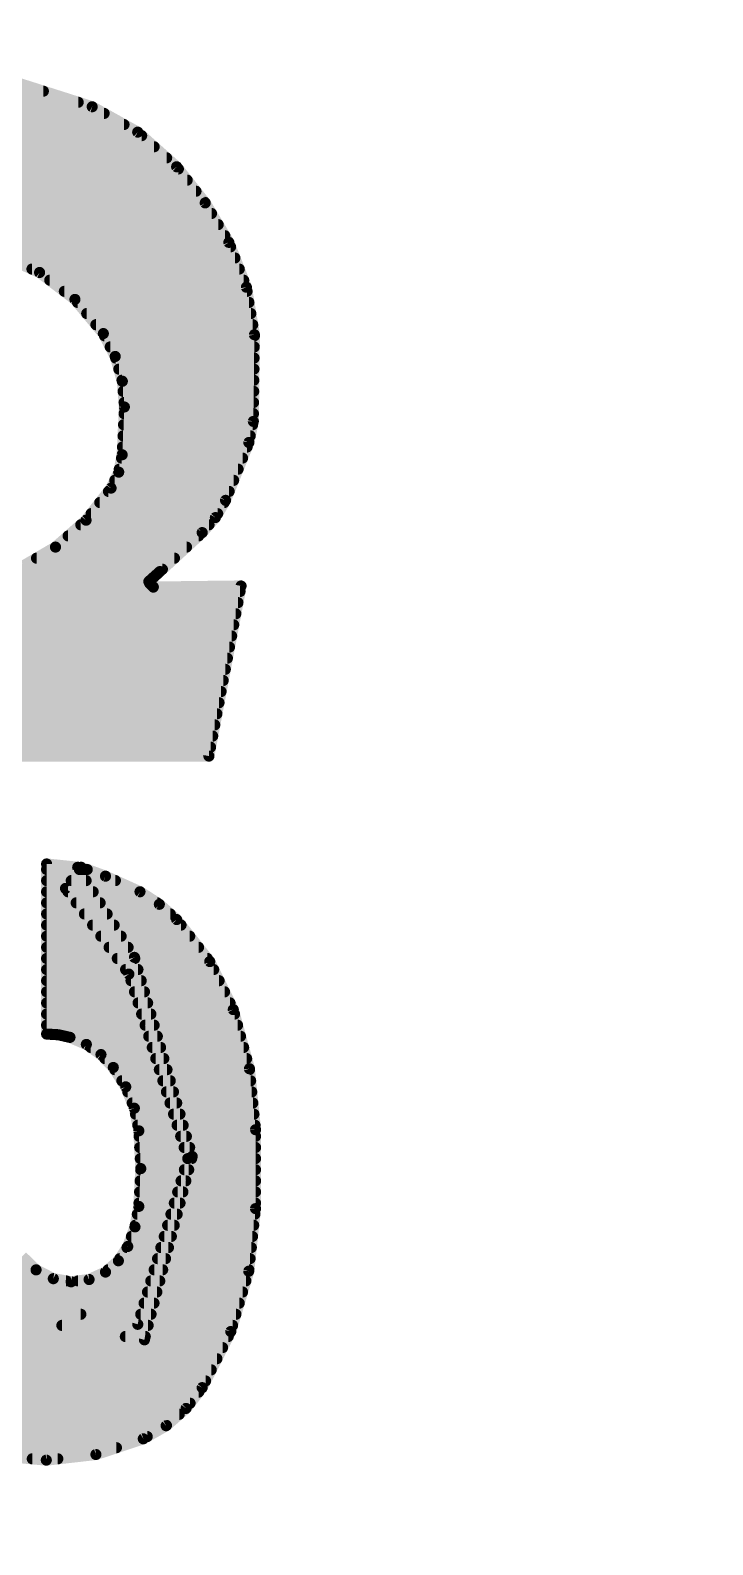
# Model space of a CAD drawing. Extents: x -6.3 to 52.2, y -19.1 to 23.1.
# Drawn here: x 9.533 to 11.093, y 5.189 to 8.648 of the extents above; entities that cross this region are included whole.
import ezdxf

# ---------------------------------------------------------------- set-up
doc = ezdxf.new("R2010")
doc.units = 0
for name, color, linetype in [('21', 41, 'CONTINUOUS'), ('22', 40, 'CONTINUOUS'), ('51', 53, 'CONTINUOUS')]:
    doc.layers.add(name, color=color, linetype=linetype)

msp = doc.modelspace()

# ---------------------------------------------------------------- linework, layer by layer
at = {"layer": '21', "const_width": 0.2032}
msp.add_lwpolyline([(10.932, 19.992, 0.6993), (10.932, -0.888)], format="xyb", dxfattribs=at)
at = {"layer": '22', "const_width": 0.0254}
for points in [[(9.6749, 8.4734), (9.4636, 8.5408)], [(8.847, 8.509), (9.5633, 8.509)], [(8.7876, 8.4836), (9.6429, 8.4836)], [(9.7789, 8.4154), (9.6749, 8.4734)], [(8.6983, 8.4328), (9.7477, 8.4328)], [(8.7373, 8.4582), (9.7022, 8.4582)], [(8.6593, 8.4074), (9.7879, 8.4074)], [(9.8679, 8.3363), (9.7789, 8.4154)], [(8.625, 8.382), (9.8165, 8.382)], [(8.5705, 8.3312), (9.8719, 8.3312)], [(8.5978, 8.3566), (9.8451, 8.3566)], [(9.9332, 8.2538), (9.8679, 8.3363)], [(8.5496, 8.3058), (9.8921, 8.3058)], [(8.5303, 8.2804), (9.9122, 8.2804)], [(8.4964, 8.2296), (9.9477, 8.2296)], [(8.511, 8.255), (9.9323, 8.255)], [(9.9873, 8.1636), (9.9332, 8.2538)], [(8.4832, 8.2042), (9.963, 8.2042)], [(8.47, 8.1788), (9.9782, 8.1788)], [(9.3751, 8.1534), (9.9913, 8.1534)], [(10.0273, 8.0612), (9.9873, 8.1636)], [(9.462, 8.1364), (9.5546, 8.0948)], [(9.4806, 8.128), (10.0012, 8.128)], [(9.5372, 8.1026), (10.0111, 8.1026)], [(9.5546, 8.0948), (9.6354, 8.0334)], [(9.5778, 8.0772), (10.0211, 8.0772)], [(9.6112, 8.0518), (10.0289, 8.0518)], [(10.0457, 7.9527), (10.0273, 8.0612)], [(9.6354, 8.0334), (9.7003, 7.9553)], [(9.6413, 8.0264), (10.0332, 8.0264)], [(9.6623, 8.001), (10.0375, 8.001)], [(9.6834, 7.9756), (10.0418, 7.9756)], [(9.7003, 7.9553), (9.7275, 7.903)], [(9.703, 7.9502), (10.0457, 7.9502)], [(10.0432, 7.7546), (10.0457, 7.9527)], [(9.7161, 7.9248), (10.0453, 7.9248)], [(9.7275, 7.903), (9.7438, 7.8464)], [(9.7285, 7.8994), (10.045, 7.8994)], [(9.7358, 7.874), (10.0447, 7.874)], [(9.7431, 7.8486), (10.0444, 7.8486)], [(9.7438, 7.8464), (9.7485, 7.7876)], [(9.7456, 7.8232), (10.0441, 7.8232)], [(9.7485, 7.7876), (9.7434, 7.6784)], [(9.7477, 7.7978), (10.0437, 7.7978)], [(9.7478, 7.7724), (10.0434, 7.7724)], [(9.7466, 7.747), (10.0416, 7.747)], [(10.033, 7.7064), (10.0432, 7.7546)], [(9.7454, 7.7216), (10.0362, 7.7216)], [(9.9797, 7.5743), (10.033, 7.7064)], [(9.7434, 7.6784), (9.7355, 7.6387)], [(9.7419, 7.6708), (10.0186, 7.6708)], [(9.7442, 7.6962), (10.0289, 7.6962)], [(9.7355, 7.6387), (9.718, 7.6022)], [(9.7368, 7.6454), (10.0084, 7.6454)], [(9.718, 7.6022), (9.6608, 7.529)], [(9.7265, 7.62), (9.9981, 7.62)], [(9.6922, 7.5692), (9.9767, 7.5692)], [(9.7121, 7.5946), (9.9879, 7.5946)], [(9.9564, 7.535), (9.9797, 7.5743)], [(9.6724, 7.5438), (9.9617, 7.5438)], [(9.9263, 7.5006), (9.9564, 7.535)], [(9.6608, 7.529), (9.591, 7.4676)], [(9.6488, 7.5184), (9.9419, 7.5184)], [(9.8298, 7.4117), (9.9263, 7.5006)], [(9.591, 7.4676), (9.5182, 7.425)], [(9.591, 7.4676), (9.8905, 7.4676)], [(9.6199, 7.493), (9.9181, 7.493)], [(9.5476, 7.4422), (9.8629, 7.4422)], [(9.3926, 7.3914), (9.8072, 7.3914)], [(9.4943, 7.4168), (9.8353, 7.4168)], [(9.8044, 7.3889), (9.8298, 7.4117)], [(7.5452, 7.366), (10.0128, 7.366)], [(9.8069, 7.3838), (9.8044, 7.3889)], [(9.8146, 7.3762), (9.8069, 7.3838)], [(10.0152, 7.3787), (9.8146, 7.3762)], [(9.9416, 6.9901), (10.0152, 7.3787)], [(7.5681, 7.3406), (10.008, 7.3406)], [(7.591, 7.3152), (10.0032, 7.3152)], [(7.6139, 7.2898), (9.9984, 7.2898)], [(7.6368, 7.2644), (9.9936, 7.2644)], [(7.6597, 7.239), (9.9887, 7.239)], [(7.6826, 7.2136), (9.9839, 7.2136)], [(7.7055, 7.1882), (9.9791, 7.1882)], [(7.7284, 7.1628), (9.9743, 7.1628)], [(7.7513, 7.1374), (9.9695, 7.1374)], [(7.7743, 7.112), (9.9647, 7.112)], [(7.7972, 7.0866), (9.9599, 7.0866)], [(7.8201, 7.0612), (9.9551, 7.0612)], [(7.843, 7.0358), (9.9503, 7.0358)], [(7.8659, 7.0104), (9.9454, 7.0104)], [(7.8842, 6.9901), (9.9416, 6.9901)], [(9.5707, 6.3551), (9.5707, 6.7437)], [(9.5707, 6.7437), (9.6418, 6.7361)], [(9.6139, 6.6878), (9.6495, 6.7361)], [(9.6418, 6.7361), (9.7714, 6.5303)], [(9.6495, 6.7361), (9.7053, 6.7158)], [(9.5707, 6.731), (9.645, 6.731)], [(9.5707, 6.7056), (9.661, 6.7056)], [(9.627, 6.7056), (9.7279, 6.7056)], [(9.6457, 6.731), (9.6635, 6.731)], [(9.7053, 6.7158), (9.7841, 6.6802)], [(9.5707, 6.6802), (9.677, 6.6802)], [(9.7587, 6.4922), (9.6139, 6.6878)], [(9.6195, 6.6802), (9.7841, 6.6802)], [(9.7841, 6.6802), (9.8284, 6.6516)], [(9.5707, 6.6548), (9.693, 6.6548)], [(9.6383, 6.6548), (9.8234, 6.6548)], [(9.8284, 6.6516), (9.8679, 6.6167)], [(9.5707, 6.6294), (9.709, 6.6294)], [(9.5707, 6.604), (9.725, 6.604)], [(9.6571, 6.6294), (9.8535, 6.6294)], [(9.6759, 6.604), (9.8779, 6.604)], [(9.8679, 6.6167), (9.9436, 6.5207)], [(9.5707, 6.5786), (9.741, 6.5786)], [(9.6947, 6.5786), (9.8979, 6.5786)], [(9.5707, 6.5532), (9.757, 6.5532)], [(9.5707, 6.5278), (9.7721, 6.5278)], [(9.7135, 6.5532), (9.918, 6.5532)], [(9.7323, 6.5278), (9.938, 6.5278)], [(9.7714, 6.5303), (9.9035, 6.0757)], [(9.5707, 6.5024), (9.7795, 6.5024)], [(9.7512, 6.5024), (9.9526, 6.5024)], [(9.8933, 6.0706), (9.7587, 6.4922)], [(9.9436, 6.5207), (9.9974, 6.411)], [(9.5707, 6.477), (9.7869, 6.477)], [(9.7636, 6.477), (9.965, 6.477)], [(9.5707, 6.4516), (9.7943, 6.4516)], [(9.5707, 6.4262), (9.8016, 6.4262)], [(9.7717, 6.4516), (9.9775, 6.4516)], [(9.7798, 6.4262), (9.9899, 6.4262)], [(9.5707, 6.4008), (9.809, 6.4008)], [(9.7879, 6.4008), (10.0002, 6.4008)], [(9.9974, 6.411), (10.0343, 6.2759)], [(9.5707, 6.3754), (9.8164, 6.3754)], [(9.5977, 6.3535), (9.5707, 6.3551)], [(9.6241, 6.3475), (9.5977, 6.3535)], [(9.796, 6.3754), (10.0071, 6.3754)], [(9.6131, 6.35), (9.8238, 6.35)], [(9.6615, 6.3315), (9.6241, 6.3475)], [(9.695, 6.3083), (9.6615, 6.3315)], [(9.6714, 6.3246), (9.8312, 6.3246)], [(9.8041, 6.35), (10.014, 6.35)], [(9.8122, 6.3246), (10.021, 6.3246)], [(9.7231, 6.2789), (9.695, 6.3083)], [(9.7037, 6.2992), (9.8386, 6.2992)], [(9.8203, 6.2992), (10.0279, 6.2992)], [(9.7515, 6.2346), (9.7231, 6.2789)], [(9.7264, 6.2738), (9.8459, 6.2738)], [(9.8284, 6.2738), (10.0345, 6.2738)], [(10.0343, 6.2759), (10.0482, 6.1366)], [(9.7427, 6.2484), (9.8533, 6.2484)], [(9.7712, 6.1857), (9.7515, 6.2346)], [(9.7562, 6.223), (9.8607, 6.223)], [(9.8365, 6.2484), (10.037, 6.2484)], [(9.8446, 6.223), (10.0396, 6.223)], [(9.7664, 6.1976), (9.8681, 6.1976)], [(9.7815, 6.1341), (9.7712, 6.1857)], [(9.8528, 6.1976), (10.0421, 6.1976)], [(9.7739, 6.1722), (9.8755, 6.1722)], [(9.779, 6.1468), (9.8828, 6.1468)], [(9.8609, 6.1722), (10.0446, 6.1722)], [(9.869, 6.1468), (10.0472, 6.1468)], [(9.786, 6.0478), (9.7815, 6.1341)], [(9.7822, 6.1214), (9.8902, 6.1214)], [(9.8771, 6.1214), (10.0482, 6.1214)], [(10.0482, 6.1366), (10.0482, 5.9563)], [(9.7835, 6.096), (9.8976, 6.096)], [(9.8852, 6.096), (10.0482, 6.096)], [(9.779, 5.6921), (9.8933, 6.0706)], [(9.7815, 5.9614), (9.786, 6.0478)], [(9.7848, 6.0706), (9.9022, 6.0706)], [(9.7858, 6.0452), (9.8955, 6.0452)], [(9.9035, 6.0757), (9.7942, 5.6566)], [(9.8856, 6.0452), (10.0482, 6.0452)], [(9.8933, 6.0706), (10.0482, 6.0706)], [(9.7845, 6.0198), (9.8889, 6.0198)], [(9.878, 6.0198), (10.0482, 6.0198)], [(9.7832, 5.9944), (9.8823, 5.9944)], [(9.8703, 5.9944), (10.0482, 5.9944)], [(9.7726, 5.9146), (9.7815, 5.9614)], [(9.7781, 5.9436), (9.869, 5.9436)], [(9.7819, 5.969), (9.8757, 5.969)], [(9.8549, 5.9436), (10.0468, 5.9436)], [(9.8626, 5.969), (10.0482, 5.969)], [(10.0482, 5.9563), (10.0327, 5.8133)], [(9.7561, 5.8699), (9.7726, 5.9146)], [(9.7733, 5.9182), (9.8624, 5.9182)], [(9.8473, 5.9182), (10.0441, 5.9182)], [(9.7348, 5.8372), (9.7561, 5.8699)], [(9.7646, 5.8928), (9.8558, 5.8928)], [(9.8396, 5.8928), (10.0413, 5.8928)], [(9.5148, 5.8471), (9.5466, 5.8164)], [(9.7053, 5.8115), (9.7348, 5.8372)], [(9.7379, 5.842), (9.8426, 5.842)], [(9.7545, 5.8674), (9.8492, 5.8674)], [(9.8243, 5.842), (10.0358, 5.842)], [(9.8319, 5.8674), (10.0386, 5.8674)], [(9.4259, 5.8166), (9.5464, 5.8166)], [(9.5466, 5.8164), (9.586, 5.7963)], [(9.6677, 5.7944), (9.7053, 5.8115)], [(9.7112, 5.8166), (9.8359, 5.8166)], [(9.8166, 5.8166), (10.0331, 5.8166)], [(10.0327, 5.8133), (9.9916, 5.6755)], [(9.441, 5.7912), (9.6151, 5.7912)], [(9.4561, 5.7658), (9.8227, 5.7658)], [(9.586, 5.7963), (9.6267, 5.7892)], [(9.6267, 5.7892), (9.6677, 5.7944)], [(9.6427, 5.7912), (9.8293, 5.7912)], [(9.8013, 5.7658), (10.0186, 5.7658)], [(9.8089, 5.7912), (10.0261, 5.7912)], [(9.4712, 5.7404), (9.8161, 5.7404)], [(9.5047, 5.7404), (9.779, 5.6921)], [(9.7936, 5.7404), (10.011, 5.7404)], [(9.1913, 5.715), (9.6489, 5.715)], [(9.4864, 5.715), (9.8094, 5.715)], [(9.7942, 5.6566), (9.4894, 5.7099)], [(9.7859, 5.715), (10.0034, 5.715)], [(9.1973, 5.6896), (9.9958, 5.6896)], [(9.2069, 5.6642), (9.9859, 5.6642)], [(9.6055, 5.6896), (9.8028, 5.6896)], [(9.7507, 5.6642), (9.7962, 5.6642)], [(9.9916, 5.6755), (9.9263, 5.5474)], [(9.2165, 5.6388), (9.9729, 5.6388)], [(9.2261, 5.6134), (9.96, 5.6134)], [(9.2397, 5.588), (9.947, 5.588)], [(9.2541, 5.5626), (9.9341, 5.5626)], [(9.2686, 5.5372), (9.9184, 5.5372)], [(9.9263, 5.5474), (9.8894, 5.4999)], [(9.288, 5.5118), (9.8986, 5.5118)], [(9.8894, 5.4999), (9.8439, 5.4604)], [(9.3082, 5.4864), (9.8739, 5.4864)], [(9.3301, 5.461), (9.8446, 5.461)], [(9.8439, 5.4604), (9.7917, 5.4305)], [(9.3593, 5.4356), (9.8006, 5.4356)], [(9.7917, 5.4305), (9.6834, 5.3947)], [(9.4028, 5.4102), (9.7303, 5.4102)], [(9.57, 5.3818), (9.4564, 5.3924)], [(9.538, 5.3848), (9.5962, 5.3848)], [(9.6834, 5.3947), (9.57, 5.3818)]]:
    msp.add_lwpolyline(points, dxfattribs=at)
at = {"layer": '22', "const_width": 0.0127}
for points in [[(9.5633, 8.5027, 1), (9.5633, 8.5153)], [(9.6429, 8.4773, 1), (9.6429, 8.49)], [(9.678, 8.4789, 1), (9.6718, 8.4679)], [(9.673, 8.4674, 1), (9.6768, 8.4794)], [(9.7022, 8.4519, 1), (9.7022, 8.4645)], [(9.7477, 8.4265, 1), (9.7477, 8.4391)], [(9.7831, 8.4202, 1), (9.7747, 8.4107)], [(9.7758, 8.4099, 1), (9.782, 8.421)], [(9.7879, 8.4011, 1), (9.7879, 8.4138)], [(9.8165, 8.3757, 1), (9.8165, 8.3883)], [(9.8451, 8.3503, 1), (9.8451, 8.3629)], [(9.8729, 8.3402, 1), (9.8629, 8.3324)], [(9.8637, 8.3316, 1), (9.8721, 8.341)], [(9.8719, 8.3249, 1), (9.8719, 8.3376)], [(9.8921, 8.2995, 1), (9.8921, 8.3121)], [(9.9122, 8.2741, 1), (9.9122, 8.2867)], [(9.9387, 8.2571, 1), (9.9278, 8.2506)], [(9.9282, 8.2499, 1), (9.9382, 8.2578)], [(9.9323, 8.2487, 1), (9.9323, 8.2614)], [(9.9477, 8.2233, 1), (9.9477, 8.2359)], [(9.963, 8.1979, 1), (9.963, 8.2105)], [(9.9782, 8.1725, 1), (9.9782, 8.1852)], [(9.9932, 8.1659, 1), (9.9814, 8.1613)], [(9.9819, 8.1603, 1), (9.9927, 8.1669)], [(9.9913, 8.1471, 1), (9.9913, 8.1597)], [(10.0012, 8.1217, 1), (10.0012, 8.1343)], [(9.5372, 8.109, 1), (9.5372, 8.0963)], [(9.5585, 8.0999, 1), (9.5508, 8.0897)], [(9.552, 8.089, 1), (9.5572, 8.1006)], [(10.0111, 8.0963, 1), (10.0111, 8.109)], [(9.5778, 8.0836, 1), (9.5778, 8.0709)], [(9.6112, 8.0581, 1), (9.6112, 8.0455)], [(10.0336, 8.0622, 1), (10.0211, 8.0601)], [(10.0211, 8.0709, 1), (10.0211, 8.0836)], [(10.0214, 8.0588, 1), (10.0333, 8.0635)], [(10.0289, 8.0455, 1), (10.0289, 8.0581)], [(9.6403, 8.0374, 1), (9.6306, 8.0293)], [(9.6316, 8.0283, 1), (9.6393, 8.0384)], [(9.6413, 8.0328, 1), (9.6413, 8.0201)], [(10.0332, 8.0201, 1), (10.0332, 8.0328)], [(9.6623, 8.0074, 1), (9.6623, 7.9947)], [(10.0375, 7.9947, 1), (10.0375, 8.0074)], [(9.6834, 7.982, 1), (9.6834, 7.9692)], [(9.7059, 7.9582, 1), (9.6947, 7.9524)], [(9.6954, 7.9512, 1), (9.7052, 7.9594)], [(9.703, 7.9566, 1), (9.703, 7.9439)], [(10.052, 7.9526, 1), (10.0394, 7.9528)], [(10.0394, 7.9516, 1), (10.052, 7.9538)], [(10.0418, 7.9692, 1), (10.0418, 7.982)], [(10.0457, 7.9439, 1), (10.0457, 7.9566)], [(9.7161, 7.9312, 1), (9.7161, 7.9184)], [(10.0453, 7.9184, 1), (10.0453, 7.9312)], [(9.7336, 7.9048, 1), (9.7214, 7.9012)], [(9.7218, 7.9001, 1), (9.7331, 7.9059)], [(9.7285, 7.9058, 1), (9.7285, 7.893)], [(10.045, 7.893, 1), (10.045, 7.9058)], [(9.7358, 7.8804, 1), (9.7358, 7.8677)], [(9.7431, 7.855, 1), (9.7431, 7.8422)], [(9.7501, 7.8469, 1), (9.7374, 7.8458)], [(9.7377, 7.8446, 1), (9.7499, 7.8481)], [(10.0444, 7.8422, 1), (10.0444, 7.855)], [(10.0447, 7.8677, 1), (10.0447, 7.8804)], [(9.7456, 7.8296, 1), (9.7456, 7.8168)], [(10.0441, 7.8168, 1), (10.0441, 7.8296)], [(9.7477, 7.8042, 1), (9.7477, 7.7915)], [(9.7478, 7.7788, 1), (9.7478, 7.766)], [(9.7548, 7.7873, 1), (9.7422, 7.7879)], [(9.7422, 7.7871, 1), (9.7548, 7.7881)], [(10.0434, 7.766, 1), (10.0434, 7.7788)], [(10.0437, 7.7915, 1), (10.0437, 7.8042)], [(9.7466, 7.7534, 1), (9.7466, 7.7407)], [(10.0369, 7.7547, 1), (10.0495, 7.7545)], [(10.0494, 7.7533, 1), (10.037, 7.7559)], [(10.0416, 7.7407, 1), (10.0416, 7.7534)], [(9.7454, 7.728, 1), (9.7454, 7.7153)], [(10.0389, 7.704, 1), (10.0271, 7.7088)], [(10.0362, 7.7153, 1), (10.0362, 7.728)], [(9.7419, 7.6772, 1), (9.7419, 7.6645)], [(9.7371, 7.6787, 1), (9.7497, 7.6781)], [(9.7496, 7.6772, 1), (9.7372, 7.6796)], [(9.7442, 7.7026, 1), (9.7442, 7.6898)], [(10.0186, 7.6645, 1), (10.0186, 7.6772)], [(10.0268, 7.7077, 1), (10.0392, 7.7051)], [(10.0289, 7.6898, 1), (10.0289, 7.7026)], [(9.7292, 7.64, 1), (9.7417, 7.6375)], [(9.7412, 7.636, 1), (9.7297, 7.6415)], [(9.7368, 7.6518, 1), (9.7368, 7.6391)], [(10.0084, 7.6391, 1), (10.0084, 7.6518)], [(9.7123, 7.6049, 1), (9.7237, 7.5995)], [(9.723, 7.5983, 1), (9.713, 7.6061)], [(9.7265, 7.6264, 1), (9.7265, 7.6136)], [(9.9981, 7.6136, 1), (9.9981, 7.6264)], [(9.6922, 7.5756, 1), (9.6922, 7.5629)], [(9.7121, 7.601, 1), (9.7121, 7.5883)], [(9.9738, 7.5767, 1), (9.9856, 7.5719)], [(9.9852, 7.5711, 1), (9.9742, 7.5775)], [(9.9767, 7.5629, 1), (9.9767, 7.5756)], [(9.9879, 7.5883, 1), (9.9879, 7.601)], [(9.6724, 7.5502, 1), (9.6724, 7.5374)], [(9.951, 7.5382, 1), (9.9619, 7.5317)], [(9.9612, 7.5308, 1), (9.9517, 7.5391)], [(9.9617, 7.5374, 1), (9.9617, 7.5502)], [(9.6488, 7.5248, 1), (9.6488, 7.5121)], [(9.6558, 7.5329, 1), (9.6658, 7.525)], [(9.665, 7.5242, 1), (9.6566, 7.5337)], [(9.9215, 7.5048, 1), (9.9311, 7.4964)], [(9.9306, 7.4959, 1), (9.922, 7.5053)], [(9.9419, 7.5121, 1), (9.9419, 7.5248)], [(9.591, 7.474, 1), (9.591, 7.4612)], [(9.5868, 7.4724, 1), (9.5952, 7.4628)], [(9.5942, 7.4621, 1), (9.5878, 7.4731)], [(9.6199, 7.4994, 1), (9.6199, 7.4867)], [(9.8905, 7.4612, 1), (9.8905, 7.474)], [(9.9181, 7.4867, 1), (9.9181, 7.4994)], [(9.5476, 7.4486, 1), (9.5476, 7.4359)], [(9.8629, 7.4359, 1), (9.8629, 7.4486)], [(9.8072, 7.385, 1), (9.8072, 7.3978)], [(9.8255, 7.4164, 1), (9.8341, 7.407)], [(9.834, 7.407, 1), (9.8256, 7.4164)], [(9.8353, 7.4104, 1), (9.8353, 7.4232)], [(9.8101, 7.3917, 1), (9.7987, 7.3861)], [(9.8002, 7.3936, 1), (9.8086, 7.3842)], [(9.8114, 7.3883, 1), (9.8024, 7.3793)], [(9.8012, 7.381, 1), (9.8126, 7.3866)], [(9.8145, 7.3825, 1), (9.8147, 7.3699)], [(9.8101, 7.3717, 1), (9.8191, 7.3807)], [(10.0214, 7.3775, 1), (10.009, 7.3799)], [(10.0128, 7.3597, 1), (10.0128, 7.3724)], [(10.0153, 7.3724, 1), (10.0151, 7.385)], [(10.008, 7.3342, 1), (10.008, 7.347)], [(9.9984, 7.2835, 1), (9.9984, 7.2962)], [(10.0032, 7.3088, 1), (10.0032, 7.3216)], [(9.9936, 7.258, 1), (9.9936, 7.2708)], [(9.9887, 7.2327, 1), (9.9887, 7.2454)], [(9.9791, 7.1818, 1), (9.9791, 7.1946)], [(9.9839, 7.2073, 1), (9.9839, 7.22)], [(9.9743, 7.1565, 1), (9.9743, 7.1692)], [(9.9695, 7.1311, 1), (9.9695, 7.1438)], [(9.9599, 7.0803, 1), (9.9599, 7.093)], [(9.9647, 7.1056, 1), (9.9647, 7.1184)], [(9.9551, 7.0549, 1), (9.9551, 7.0676)], [(9.9454, 7.0041, 1), (9.9454, 7.0168)], [(9.9503, 7.0294, 1), (9.9503, 7.0422)], [(9.9354, 6.9913, 1), (9.9478, 6.9889)], [(9.9416, 6.9837, 1), (9.9416, 6.9965)], [(9.577, 6.7437, 1), (9.5644, 6.7437)], [(9.5714, 6.75, 1), (9.57, 6.7374)], [(9.6472, 6.7395, 1), (9.6364, 6.7327)], [(9.6411, 6.7298, 1), (9.6425, 6.7424)], [(9.6517, 6.7421, 1), (9.6473, 6.7301)], [(9.6546, 6.7323, 1), (9.6444, 6.7399)], [(9.5707, 6.7374, 1), (9.5707, 6.7247)], [(9.5707, 6.712, 1), (9.5707, 6.6993)], [(9.627, 6.712, 1), (9.627, 6.6993)], [(9.6457, 6.7374, 1), (9.6457, 6.7247)], [(9.645, 6.7247, 1), (9.645, 6.7374)], [(9.661, 6.6993, 1), (9.661, 6.712)], [(9.6635, 6.7247, 1), (9.6635, 6.7374)], [(9.7079, 6.7216, 1), (9.7027, 6.71)], [(9.7031, 6.7098, 1), (9.7075, 6.7218)], [(9.7279, 6.6993, 1), (9.7279, 6.712)], [(9.5707, 6.6866, 1), (9.5707, 6.6738)], [(9.619, 6.6916, 1), (9.6088, 6.684)], [(9.6088, 6.6916, 1), (9.619, 6.684)], [(9.6195, 6.6866, 1), (9.6195, 6.6738)], [(9.677, 6.6738, 1), (9.677, 6.6866)], [(9.7875, 6.6855, 1), (9.7807, 6.6749)], [(9.7815, 6.6744, 1), (9.7867, 6.686)], [(9.7841, 6.6738, 1), (9.7841, 6.6866)], [(9.5707, 6.6612, 1), (9.5707, 6.6485)], [(9.6383, 6.6612, 1), (9.6383, 6.6485)], [(9.693, 6.6485, 1), (9.693, 6.6612)], [(9.8326, 6.6563, 1), (9.8242, 6.6468)], [(9.8234, 6.6485, 1), (9.8234, 6.6612)], [(9.8249, 6.6462, 1), (9.8318, 6.6569)], [(9.5707, 6.6104, 1), (9.5707, 6.5976)], [(9.5707, 6.6358, 1), (9.5707, 6.6231)], [(9.6571, 6.6358, 1), (9.6571, 6.6231)], [(9.6759, 6.6104, 1), (9.6759, 6.5976)], [(9.709, 6.6231, 1), (9.709, 6.6358)], [(9.725, 6.5976, 1), (9.725, 6.6104)], [(9.8535, 6.6231, 1), (9.8535, 6.6358)], [(9.8729, 6.6206, 1), (9.8629, 6.6128)], [(9.8637, 6.6119, 1), (9.8721, 6.6215)], [(9.8779, 6.5976, 1), (9.8779, 6.6104)], [(9.5707, 6.585, 1), (9.5707, 6.5723)], [(9.6947, 6.585, 1), (9.6947, 6.5723)], [(9.741, 6.5723, 1), (9.741, 6.585)], [(9.8979, 6.5723, 1), (9.8979, 6.585)], [(9.5707, 6.5342, 1), (9.5707, 6.5214)], [(9.5707, 6.5596, 1), (9.5707, 6.5469)], [(9.7135, 6.5596, 1), (9.7135, 6.5469)], [(9.7323, 6.5342, 1), (9.7323, 6.5214)], [(9.757, 6.5469, 1), (9.757, 6.5596)], [(9.7775, 6.5321, 1), (9.7653, 6.5285)], [(9.766, 6.5269, 1), (9.7768, 6.5337)], [(9.7721, 6.5214, 1), (9.7721, 6.5342)], [(9.918, 6.5469, 1), (9.918, 6.5596)], [(9.938, 6.5214, 1), (9.938, 6.5342)], [(9.5707, 6.5088, 1), (9.5707, 6.4961)], [(9.7512, 6.5088, 1), (9.7512, 6.4961)], [(9.7647, 6.4941, 1), (9.7527, 6.4903)], [(9.7795, 6.4961, 1), (9.7795, 6.5088)], [(9.9493, 6.5235, 1), (9.9379, 6.5179)], [(9.9386, 6.5168, 1), (9.9486, 6.5247)], [(9.9526, 6.4961, 1), (9.9526, 6.5088)], [(9.5707, 6.4834, 1), (9.5707, 6.4707)], [(9.7536, 6.4884, 1), (9.7638, 6.496)], [(9.7636, 6.4834, 1), (9.7636, 6.4707)], [(9.7869, 6.4707, 1), (9.7869, 6.4834)], [(9.965, 6.4707, 1), (9.965, 6.4834)], [(9.5707, 6.458, 1), (9.5707, 6.4452)], [(9.5707, 6.4326, 1), (9.5707, 6.4199)], [(9.7717, 6.458, 1), (9.7717, 6.4452)], [(9.7798, 6.4326, 1), (9.7798, 6.4199)], [(9.7943, 6.4452, 1), (9.7943, 6.458)], [(9.8016, 6.4199, 1), (9.8016, 6.4326)], [(9.9775, 6.4452, 1), (9.9775, 6.458)], [(9.9899, 6.4199, 1), (9.9899, 6.4326)], [(9.5707, 6.4072, 1), (9.5707, 6.3944)], [(9.7879, 6.4072, 1), (9.7879, 6.3944)], [(9.809, 6.3944, 1), (9.809, 6.4072)], [(10.0035, 6.4127, 1), (9.9913, 6.4093)], [(9.9917, 6.4082, 1), (10.0031, 6.4138)], [(10.0002, 6.3944, 1), (10.0002, 6.4072)], [(9.5707, 6.3818, 1), (9.5707, 6.369)], [(9.5711, 6.3614, 1), (9.5703, 6.3488)], [(9.5991, 6.3597, 1), (9.5963, 6.3473)], [(9.5973, 6.3471, 1), (9.5981, 6.3598)], [(9.796, 6.3818, 1), (9.796, 6.369)], [(9.8164, 6.369, 1), (9.8164, 6.3818)], [(10.0071, 6.369, 1), (10.0071, 6.3818)], [(9.5644, 6.3551, 1), (9.577, 6.3551)], [(9.6131, 6.3564, 1), (9.6131, 6.3437)], [(9.6266, 6.3533, 1), (9.6216, 6.3417)], [(9.6227, 6.3413, 1), (9.6255, 6.3537)], [(9.6651, 6.3367, 1), (9.6579, 6.3262)], [(9.659, 6.3256, 1), (9.664, 6.3373)], [(9.6714, 6.331, 1), (9.6714, 6.3182)], [(9.8041, 6.3564, 1), (9.8041, 6.3437)], [(9.8122, 6.331, 1), (9.8122, 6.3182)], [(9.8238, 6.3437, 1), (9.8238, 6.3564)], [(9.8312, 6.3182, 1), (9.8312, 6.331)], [(10.014, 6.3437, 1), (10.014, 6.3564)], [(10.021, 6.3182, 1), (10.021, 6.331)], [(9.6995, 6.3127, 1), (9.6904, 6.3039)], [(9.6913, 6.3031, 1), (9.6986, 6.3135)], [(9.7037, 6.3056, 1), (9.7037, 6.2928)], [(9.8203, 6.3056, 1), (9.8203, 6.2928)], [(9.8386, 6.2928, 1), (9.8386, 6.3056)], [(10.0279, 6.2928, 1), (10.0279, 6.3056)], [(9.7284, 6.2823, 1), (9.7178, 6.2755)], [(9.7185, 6.2745, 1), (9.7277, 6.2833)], [(9.7264, 6.2802, 1), (9.7264, 6.2675)], [(9.8284, 6.2802, 1), (9.8284, 6.2675)], [(9.8459, 6.2675, 1), (9.8459, 6.2802)], [(10.0406, 6.2766, 1), (10.028, 6.2753)], [(10.0281, 6.2742, 1), (10.0404, 6.2776)], [(10.0345, 6.2675, 1), (10.0345, 6.2802)], [(9.7427, 6.2548, 1), (9.7427, 6.242)], [(9.7574, 6.2369, 1), (9.7456, 6.2322)], [(9.7462, 6.2311, 1), (9.7569, 6.238)], [(9.7562, 6.2294, 1), (9.7562, 6.2166)], [(9.8365, 6.2548, 1), (9.8365, 6.242)], [(9.8446, 6.2294, 1), (9.8446, 6.2166)], [(9.8533, 6.242, 1), (9.8533, 6.2548)], [(9.8607, 6.2166, 1), (9.8607, 6.2294)], [(10.037, 6.242, 1), (10.037, 6.2548)], [(10.0396, 6.2166, 1), (10.0396, 6.2294)], [(9.7664, 6.204, 1), (9.7664, 6.1913)], [(9.7774, 6.187, 1), (9.765, 6.1845)], [(9.7653, 6.1834, 1), (9.7771, 6.1881)], [(9.8528, 6.204, 1), (9.8528, 6.1913)], [(9.8681, 6.1913, 1), (9.8681, 6.204)], [(10.0421, 6.1913, 1), (10.0421, 6.204)], [(9.7739, 6.1786, 1), (9.7739, 6.1658)], [(9.779, 6.1532, 1), (9.779, 6.1405)], [(9.8609, 6.1786, 1), (9.8609, 6.1658)], [(9.869, 6.1532, 1), (9.869, 6.1405)], [(9.8755, 6.1658, 1), (9.8755, 6.1786)], [(9.8828, 6.1405, 1), (9.8828, 6.1532)], [(10.0446, 6.1658, 1), (10.0446, 6.1786)], [(10.0472, 6.1405, 1), (10.0472, 6.1532)], [(9.7878, 6.1344, 1), (9.7752, 6.1338)], [(9.7753, 6.1329, 1), (9.7877, 6.1353)], [(9.7822, 6.1278, 1), (9.7822, 6.1151)], [(9.8771, 6.1278, 1), (9.8771, 6.1151)], [(9.8902, 6.1151, 1), (9.8902, 6.1278)], [(10.0546, 6.1366, 1), (10.0419, 6.1366)], [(10.0419, 6.136, 1), (10.0545, 6.1372)], [(10.0482, 6.1151, 1), (10.0482, 6.1278)], [(9.7835, 6.1024, 1), (9.7835, 6.0896)], [(9.8852, 6.1024, 1), (9.8852, 6.0896)], [(9.8976, 6.0896, 1), (9.8976, 6.1024)], [(10.0482, 6.0896, 1), (10.0482, 6.1024)], [(9.7848, 6.077, 1), (9.7848, 6.0643)], [(9.7858, 6.0516, 1), (9.7858, 6.0389)], [(9.7923, 6.0474, 1), (9.7796, 6.0481)], [(9.7796, 6.0474, 1), (9.7923, 6.0481)], [(9.8856, 6.0516, 1), (9.8856, 6.0389)], [(9.8933, 6.077, 1), (9.8933, 6.0643)], [(9.8994, 6.0688, 1), (9.8872, 6.0724)], [(9.8873, 6.0687, 1), (9.8993, 6.0725)], [(9.8955, 6.0389, 1), (9.8955, 6.0516)], [(9.9096, 6.0741, 1), (9.8974, 6.0773)], [(9.8974, 6.0739, 1), (9.9096, 6.0775)], [(9.9022, 6.0643, 1), (9.9022, 6.077)], [(10.0482, 6.0643, 1), (10.0482, 6.077)], [(10.0482, 6.0389, 1), (10.0482, 6.0516)], [(9.7845, 6.0262, 1), (9.7845, 6.0134)], [(9.878, 6.0262, 1), (9.878, 6.0134)], [(9.8889, 6.0134, 1), (9.8889, 6.0262)], [(10.0482, 6.0134, 1), (10.0482, 6.0262)], [(9.7832, 6.0008, 1), (9.7832, 5.9881)], [(9.8703, 6.0008, 1), (9.8703, 5.9881)], [(9.8823, 5.9881, 1), (9.8823, 6.0008)], [(10.0482, 5.9881, 1), (10.0482, 6.0008)], [(9.7781, 5.95, 1), (9.7781, 5.9372)], [(9.7752, 5.9617, 1), (9.7878, 5.9611)], [(9.7877, 5.9602, 1), (9.7753, 5.9626)], [(9.7819, 5.9754, 1), (9.7819, 5.9627)], [(9.8549, 5.95, 1), (9.8549, 5.9372)], [(9.8626, 5.9754, 1), (9.8626, 5.9627)], [(9.869, 5.9372, 1), (9.869, 5.95)], [(9.8757, 5.9627, 1), (9.8757, 5.9754)], [(10.0419, 5.9563, 1), (10.0546, 5.9563)], [(10.0545, 5.9556, 1), (10.0419, 5.957)], [(10.0468, 5.9372, 1), (10.0468, 5.95)], [(10.0482, 5.9627, 1), (10.0482, 5.9754)], [(9.7664, 5.9158, 1), (9.7789, 5.9134)], [(9.7786, 5.9124, 1), (9.7667, 5.9168)], [(9.7733, 5.9246, 1), (9.7733, 5.9119)], [(9.8473, 5.9246, 1), (9.8473, 5.9119)], [(9.8624, 5.9119, 1), (9.8624, 5.9246)], [(10.0441, 5.9119, 1), (10.0441, 5.9246)], [(9.7614, 5.8664, 1), (9.7508, 5.8734)], [(9.7646, 5.8992, 1), (9.7646, 5.8864)], [(9.8396, 5.8992, 1), (9.8396, 5.8864)], [(9.8558, 5.8864, 1), (9.8558, 5.8992)], [(10.0413, 5.8864, 1), (10.0413, 5.8992)], [(9.7295, 5.8406, 1), (9.7401, 5.8337)], [(9.7389, 5.8324, 1), (9.7306, 5.8419)], [(9.7379, 5.8484, 1), (9.7379, 5.8357)], [(9.7545, 5.8738, 1), (9.7545, 5.861)], [(9.7501, 5.8721, 1), (9.7621, 5.8677)], [(9.8243, 5.8484, 1), (9.8243, 5.8357)], [(9.8319, 5.8738, 1), (9.8319, 5.861)], [(9.8426, 5.8357, 1), (9.8426, 5.8484)], [(9.8492, 5.861, 1), (9.8492, 5.8738)], [(10.0358, 5.8357, 1), (10.0358, 5.8484)], [(10.0386, 5.861, 1), (10.0386, 5.8738)], [(9.5495, 5.8221, 1), (9.5437, 5.8107)], [(9.5422, 5.8118, 1), (9.551, 5.821)], [(9.5464, 5.8102, 1), (9.5464, 5.823)], [(9.7011, 5.8163, 1), (9.7095, 5.8067)], [(9.7079, 5.8057, 1), (9.7027, 5.8173)], [(9.7112, 5.823, 1), (9.7112, 5.8102)], [(9.8166, 5.823, 1), (9.8166, 5.8102)], [(9.8359, 5.8102, 1), (9.8359, 5.823)], [(10.0264, 5.814, 1), (10.039, 5.8126)], [(10.0388, 5.8115, 1), (10.0266, 5.8151)], [(10.0331, 5.8102, 1), (10.0331, 5.823)], [(9.5871, 5.8026, 1), (9.5849, 5.79)], [(9.5831, 5.7906, 1), (9.5889, 5.802)], [(9.6151, 5.7848, 1), (9.6151, 5.7976)], [(9.6259, 5.7955, 1), (9.6275, 5.7829)], [(9.6256, 5.7829, 1), (9.6278, 5.7954)], [(9.6427, 5.7976, 1), (9.6427, 5.7848)], [(9.6651, 5.8002, 1), (9.6703, 5.7886)], [(9.6685, 5.7881, 1), (9.6669, 5.8007)], [(9.8013, 5.7722, 1), (9.8013, 5.7595)], [(9.8089, 5.7976, 1), (9.8089, 5.7848)], [(9.8227, 5.7595, 1), (9.8227, 5.7722)], [(9.8293, 5.7848, 1), (9.8293, 5.7976)], [(10.0186, 5.7595, 1), (10.0186, 5.7722)], [(10.0261, 5.7848, 1), (10.0261, 5.7976)], [(9.7936, 5.7468, 1), (9.7936, 5.734)], [(9.8161, 5.734, 1), (9.8161, 5.7468)], [(10.011, 5.734, 1), (10.011, 5.7468)], [(9.6489, 5.7086, 1), (9.6489, 5.7214)], [(9.7859, 5.7214, 1), (9.7859, 5.7086)], [(9.8094, 5.7086, 1), (9.8094, 5.7214)], [(10.0034, 5.7086, 1), (10.0034, 5.7214)], [(9.6055, 5.696, 1), (9.6055, 5.6833)], [(9.7507, 5.6706, 1), (9.7507, 5.6578)], [(9.7729, 5.6939, 1), (9.7851, 5.6903)], [(9.7779, 5.6858, 1), (9.7801, 5.6984)], [(9.7962, 5.6578, 1), (9.7962, 5.6706)], [(9.8028, 5.6833, 1), (9.8028, 5.696)], [(9.9856, 5.6773, 1), (9.9977, 5.6737)], [(9.9859, 5.6578, 1), (9.9859, 5.6706)], [(9.9973, 5.6726, 1), (9.986, 5.6784)], [(9.9958, 5.6833, 1), (9.9958, 5.696)], [(9.7881, 5.6582, 1), (9.8003, 5.655)], [(9.7931, 5.6503, 1), (9.7953, 5.6629)], [(9.9729, 5.6325, 1), (9.9729, 5.6452)], [(9.96, 5.6071, 1), (9.96, 5.6198)], [(9.9341, 5.5563, 1), (9.9341, 5.569)], [(9.947, 5.5816, 1), (9.947, 5.5944)], [(9.9184, 5.5309, 1), (9.9184, 5.5436)], [(9.9206, 5.5503, 1), (9.932, 5.5445)], [(9.9313, 5.5435, 1), (9.9213, 5.5513)], [(9.8844, 5.5038, 1), (9.8944, 5.496)], [(9.8935, 5.4951, 1), (9.8852, 5.5047)], [(9.8986, 5.5054, 1), (9.8986, 5.5182)], [(9.8398, 5.4652, 1), (9.8481, 5.4556)], [(9.8471, 5.4549, 1), (9.8408, 5.4659)], [(9.8446, 5.4546, 1), (9.8446, 5.4674)], [(9.8739, 5.4801, 1), (9.8739, 5.4928)], [(9.7885, 5.436, 1), (9.7949, 5.425)], [(9.7937, 5.4245, 1), (9.7897, 5.4365)], [(9.8006, 5.4292, 1), (9.8006, 5.442)], [(9.538, 5.3912, 1), (9.538, 5.3784)], [(9.5962, 5.3784, 1), (9.5962, 5.3912)], [(9.6814, 5.4007, 1), (9.6854, 5.3887)], [(9.6841, 5.3884, 1), (9.6826, 5.401)], [(9.7303, 5.4039, 1), (9.7303, 5.4166)], [(9.5693, 5.3881, 1), (9.5707, 5.3755)], [(9.5694, 5.3755, 1), (9.5706, 5.3881)]]:
    msp.add_lwpolyline(points, format="xyb", dxfattribs=at)
at = {"layer": '51', "const_width": 0.2032}
msp.add_lwpolyline([(14.632, -0.288, 1), (14.632, 19.712, 1), (14.632, -0.288)], format="xyb", dxfattribs=at)

doc.saveas('drawing.dxf')
